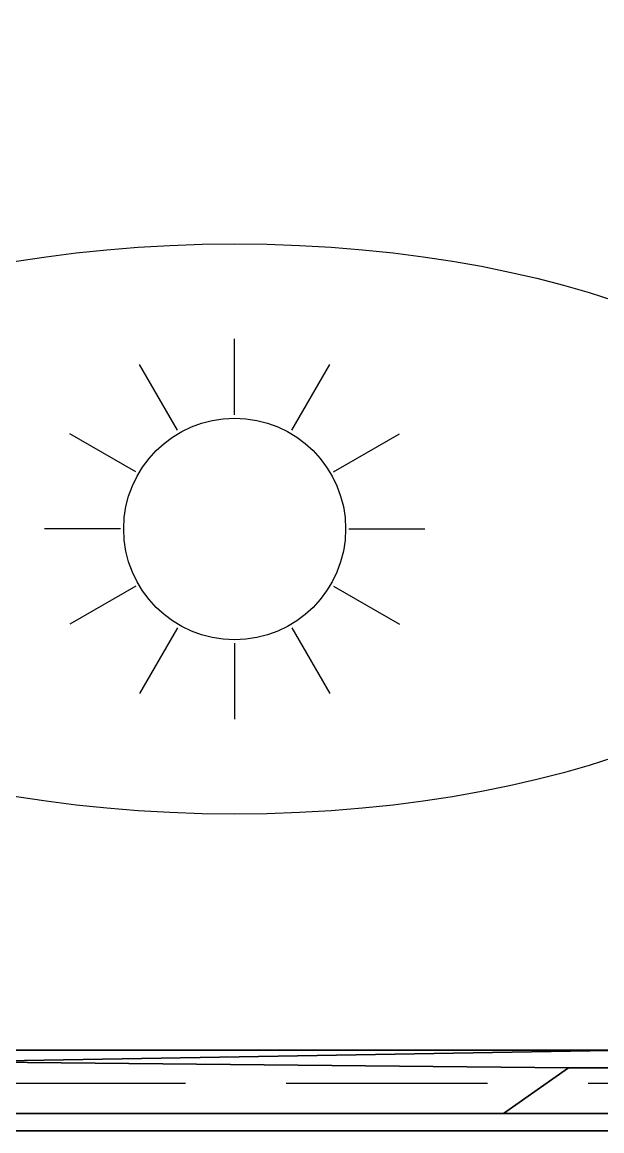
# Model space of a CAD drawing. Header units: millimetres. Extents: x -1 to 1401, y -701 to 1.
# Drawn here: x 1033 to 1215.8, y -700 to -350 of the extents above; entities that cross this region are included whole.
import ezdxf

# ---------------------------------------------------------------- set-up
doc = ezdxf.new("R2010")
doc.units = ezdxf.units.MM
doc.linetypes.add('NASCOSTA', pattern=[9.525, 6.35, -3.175])
for name, color, linetype in [('IQ_200_2D', 1, 'Continuous'), ('IQ_200_3D', 1, 'Continuous'), ('IQ_204_2D', 7, 'Continuous')]:
    doc.layers.add(name, color=color, linetype=linetype)

msp = doc.modelspace()

# ---------------------------------------------------------------- linework, layer by layer
at = {"layer": 'IQ_200_2D'}
msp.add_line((1400, -700), (0, -700), dxfattribs=at)
at = {"layer": 'IQ_200_3D'}
for points in [[(1400, -700, 850), (0, -700, 850), (0, 0, 850), (1400, 0, 850)], [(0, 0, 900), (0, -700, 900), (1400, -700, 900), (1400, 0, 900)], [(0, -700, 900), (0, -700, 850), (1400, -700, 850), (1400, -700, 900)]]:
    msp.add_3dface(points, dxfattribs=at)
at = {"layer": 'IQ_204_2D'}
for p, q in [((1100, -474), (1100, -450)), ((1082, -478.82), (1070, -458.04)), ((1118, -478.82), (1130, -458.04)), ((1068.82, -492), (1048.04, -480)), ((1131.18, -492), (1151.96, -480)), ((1064, -510), (1040, -510)), ((1136, -510), (1160, -510)), ((1068.82, -528), (1048.04, -540)), ((1131.18, -528), (1151.96, -540)), ((1082, -541.18), (1070, -561.96)), ((1118, -541.18), (1130, -561.96)), ((1100, -546), (1100, -570))]:
    msp.add_line(p, q, dxfattribs=at)
at = {"layer": 'IQ_204_2D', "linetype": 'NASCOSTA', "ltscale": 10}
msp.add_line((640, -685), (1400, -685), dxfattribs=at)
at = {"layer": 'IQ_204_2D'}
msp.add_circle((1100, -510), 35, dxfattribs=at)
msp.add_ellipse((1100, -510), major_axis=(200, 0), ratio=0.45, dxfattribs=at)

# ---------------------------------------------------------------- meshes
at = {"layer": 'IQ_200_3D'}
mesh = msp.add_polyface(dxfattribs=at)
corners = [(5.5, -5.5, 850), (5.5, -694.5, 850), (55.5, -694.5, 850), (55.5, -5.5, 850), (1394.5, -694.5, 850), (1394.5, -5.5, 850), (1224.5, -5.5, 850), (1224.5, -674.5, 850), (1344.5, -674.5, 850), (1344.5, -694.5, 850)]
mesh.append_faces([[corners[k] for k in face] for face in [(2, 3, 0, 1)]])
mesh.append_faces([[corners[k] for k in face] for face in [(6, 7, 8, 5)]], dxfattribs={"vtx2": -1})
mesh.append_faces([[corners[k] for k in face] for face in [(8, 9, 4, 5)]], dxfattribs={"vtx3": -1})
mesh = msp.add_polyface(dxfattribs=at)
corners = [(1394.5, -694.5, 150), (5.5, -694.5, 150), (5.5, -5.5, 150), (1394.5, -5.5, 150)]
mesh.append_faces([[corners[k] for k in face] for face in [(0, 1, 2, 3)]])
mesh = msp.add_polyface(dxfattribs=at)
corners = [(1344.5, -674.5, 200), (1224.5, -674.5, 200), (1224.5, -5.5, 200), (55.5, -5.5, 200), (55.5, -694.5, 200), (1344.5, -694.5, 200)]
mesh.append_faces([[corners[k] for k in face] for face in [(5, 0, 1, 4)]], dxfattribs={"vtx2": -1})
mesh.append_faces([[corners[k] for k in face] for face in [(1, 2, 3, 4)]], dxfattribs={"vtx3": -1})
mesh = msp.add_polyface(dxfattribs=at)
corners = [(1224.5, -674.5, 200), (1224.5, -694.5, 200), (1219.5, -694.5, 200), (1219.5, -680.16, 200), (1205.34, -680.16, 200), (1184.86, -694.5, 200), (640, -694.5, 200), (640, -674.5, 200)]
mesh.append_faces([[corners[k] for k in face] for face in [(3, 0, 1, 2), (7, 4, 5, 6)]], dxfattribs={"vtx0": -1})
mesh.append_faces([[corners[k] for k in face] for face in [(0, 3, 4, 7)]], dxfattribs={"vtx0": -1, "vtx2": -1})
mesh = msp.add_polyface(dxfattribs=at)
corners = [(1224.5, -674.5, 850), (640, -674.5, 850), (640, -694.5, 850), (1184.86, -694.5, 850), (1205.34, -680.16, 850), (1219.5, -680.16, 850), (1219.5, -694.5, 850), (1224.5, -694.5, 850)]
mesh.append_faces([[corners[k] for k in face] for face in [(3, 4, 1, 2), (7, 0, 5, 6)]], dxfattribs={"vtx1": -1})
mesh.append_faces([[corners[k] for k in face] for face in [(0, 1, 4, 5)]], dxfattribs={"vtx1": -1, "vtx3": -1})
mesh = msp.add_polyface(dxfattribs=at)
corners = [(640, -674.5, 850), (1224.5, -674.5, 850), (1224.5, -674.5, 200), (640, -674.5, 200)]
mesh.append_faces([[corners[k] for k in face] for face in [(0, 1, 2, 3)]])
mesh = msp.add_polyface(dxfattribs=at)
corners = [(1205.34, -680.16, 850), (1184.86, -694.5, 850), (1184.86, -694.5, 200), (1205.34, -680.16, 200)]
mesh.append_faces([[corners[k] for k in face] for face in [(0, 1, 2, 3)]])
mesh = msp.add_polyface(dxfattribs=at)
corners = [(1219.5, -680.16, 850), (1205.34, -680.16, 850), (1205.34, -680.16, 200), (1219.5, -680.16, 200)]
mesh.append_faces([[corners[k] for k in face] for face in [(0, 1, 2, 3)]])
mesh = msp.add_polyface(dxfattribs=at)
corners = [(5.5, -694.5, 150), (1394.5, -694.5, 150), (1394.5, -694.5, 850), (1344.5, -694.5, 850), (1344.5, -694.5, 200), (55.5, -694.5, 200), (55.5, -694.5, 850), (5.5, -694.5, 850)]
mesh.append_faces([[corners[k] for k in face] for face in [(4, 5, 0, 1)]], dxfattribs={"vtx1": -1, "vtx3": -1})
mesh.append_faces([[corners[k] for k in face] for face in [(2, 3, 4, 1)]], dxfattribs={"vtx2": -1})
mesh.append_faces([[corners[k] for k in face] for face in [(5, 6, 7, 0)]], dxfattribs={"vtx3": -1})
mesh = msp.add_polyface(dxfattribs=at)
corners = [(1184.86, -694.5, 850), (640, -694.5, 850), (640, -694.5, 200), (1184.86, -694.5, 200)]
mesh.append_faces([[corners[k] for k in face] for face in [(0, 1, 2, 3)]])

doc.saveas('drawing.dxf')
